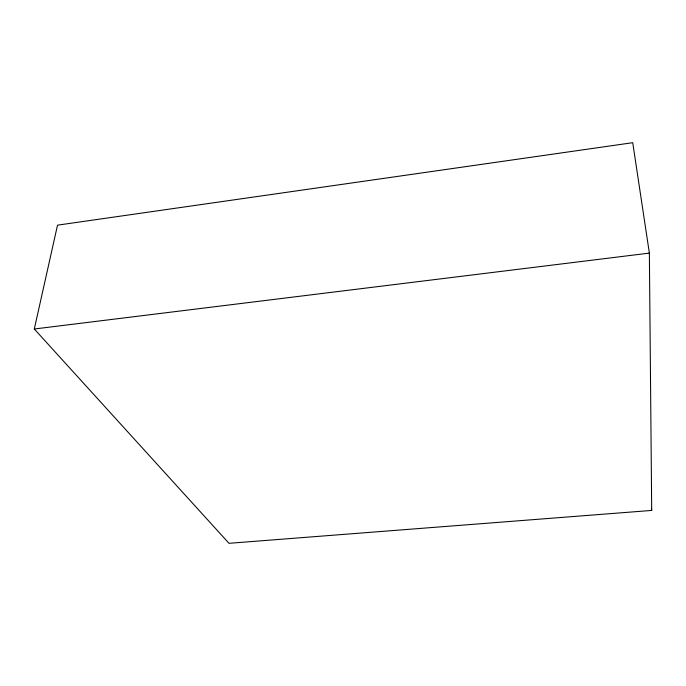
<?xml version="1.0" encoding="UTF-8"?>
<svg xmlns="http://www.w3.org/2000/svg" width="686" height="686" viewBox="0 0 686 686"><rect width="100%" height="100%" fill="white"/><g stroke="black" fill="none" stroke-linecap="round" stroke-linejoin="round"><path stroke-width="1.03" d="M34.3 328.997L57.521 225.154L632.732 142.688L649.368 253.108L651.7 510.427L228.995 543.312L34.3 328.997L649.368 253.108M651.426 508.309L651.7 510.427"/></g></svg>
